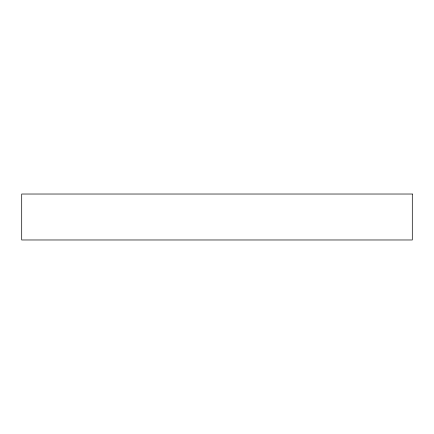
<?xml version="1.0" encoding="UTF-8"?>
<svg xmlns="http://www.w3.org/2000/svg" width="434" height="434" viewBox="0 0 434 434"><rect width="100%" height="100%" fill="white"/><g stroke="black" fill="none" stroke-linecap="round" stroke-linejoin="round"><path stroke-width="0.65" d="M412.3 194.025L21.7 194.025L21.7 239.975L412.3 239.975L412.3 194.025"/></g></svg>
